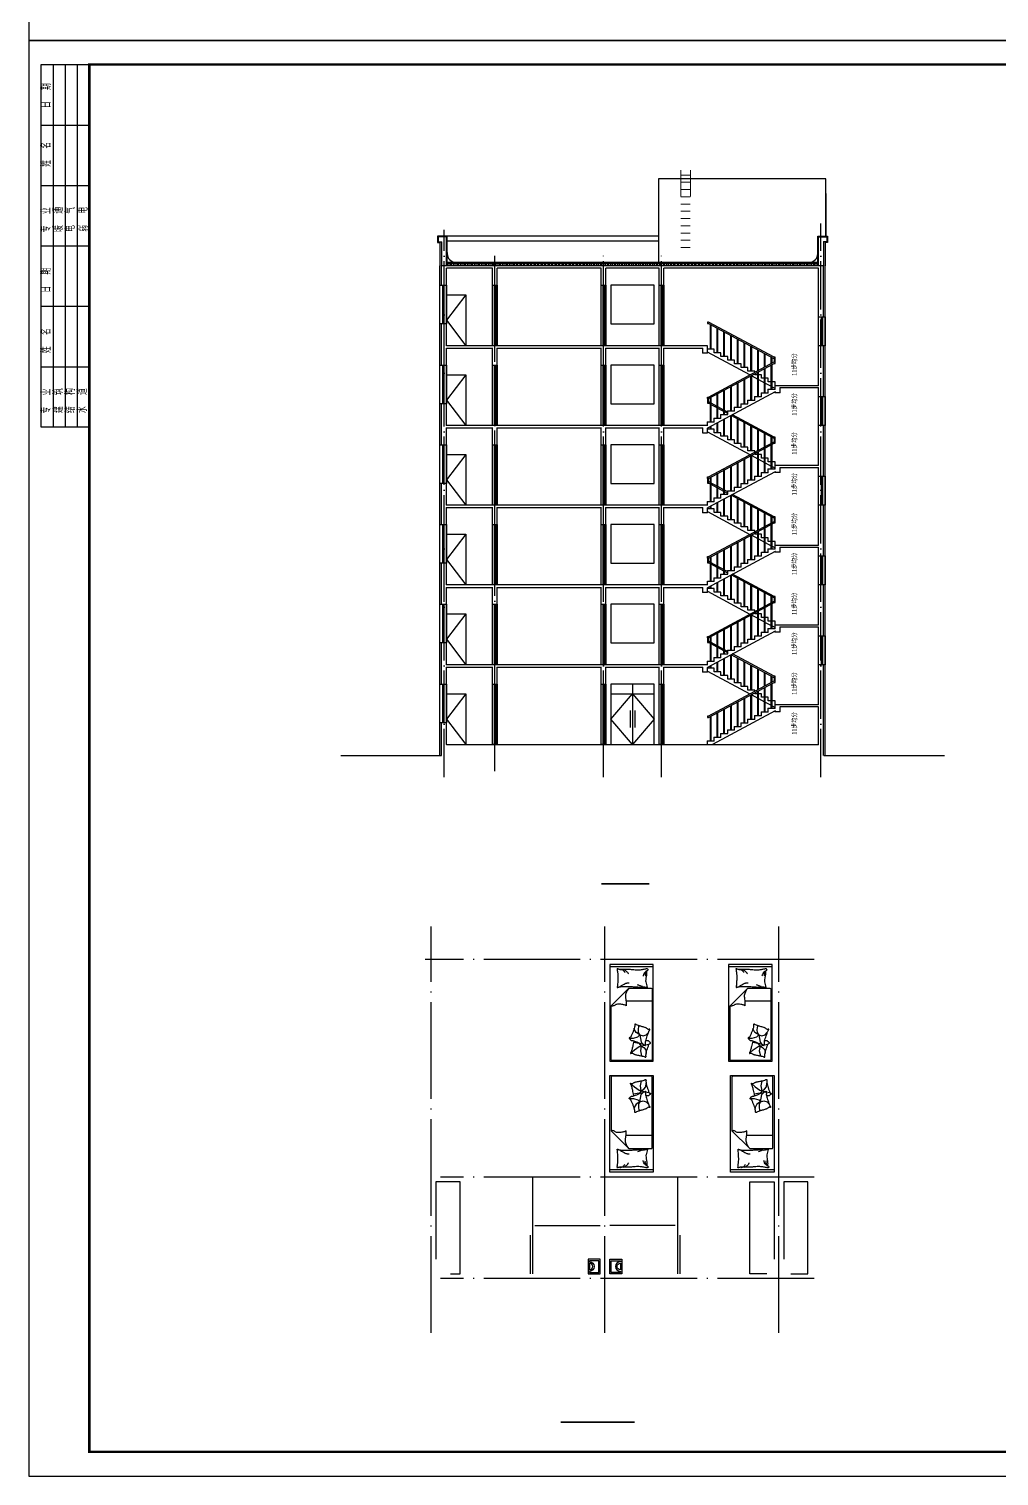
# Model space of a CAD drawing. Extents: x 30064 to 135164, y 17999 to 492668.
# Drawn here: x 30081 to 70238, y 17999 to 77874 of the extents above; entities that cross this region are included whole.
import ezdxf

# ---------------------------------------------------------------- set-up
doc = ezdxf.new("R2010")
doc.units = 0
doc.header["$LTSCALE"] = 1000
doc.header["$MEASUREMENT"] = 0
doc.linetypes.add('DOTE', pattern=[2.42, 2, -0.2, 0.02, -0.2])
for name, color, linetype in [('DIM_SYMB', 3, 'Continuous'), ('DOTE', 1, 'DOTE'), ('LVTRY', 6, 'Continuous'), ('PUB_TEXT', 7, 'Continuous'), ('S_E_STAIR', 4, 'Continuous'), ('S_STAIR', 2, 'Continuous'), ('TWT_TITLE', 7, 'Continuous'), ('WALL', 2, 'Continuous'), ('家具', 8, 'Continuous'), ('布置', 165, 'Continuous')]:
    doc.layers.add(name, color=color, linetype=linetype)
doc.styles.add('-宋体', font='', dxfattribs={"width": 0.8})
doc.styles.add('DIM_FONT', font='simplex_.ttf', dxfattribs={"width": 0.7, "bigfont": 'GBCBIG'})
doc.styles.get("Standard").update_dxf_attribs({"font": 'gbenor.shx', "bigfont": 'gbcbig.shx'})
doc.styles.get('-宋体').set_extended_font_data('SimSun')

# ---------------------------------------------------------------- blocks, each defined once
blk = doc.blocks.new('364535463')
at = {"layer": '布置'}
blk.add_lwpolyline([(150, -250), (150, 0), (-150, 0), (-150, -250)], close=True, dxfattribs=at)
blk.add_lwpolyline([(100, -220), (120, -220), (120, -30), (-120, -30), (-120, -220), (-100, -220, -1)], format="xyb", close=True, dxfattribs=at)
blk.add_lwpolyline([(-70, -220), (70, -220)], dxfattribs=at)
blk.add_arc((0, -220), 70, 0, 180, dxfattribs=at)
blk = doc.blocks.new('M_C55HKH')
for p, q in [((0, -52), (900, -52)), ((26, -509), (26, -1968)), ((503, -489), (46, -489)), ((503, -489), (872, -858)), ((46, -761), (564, -761)), ((872, -1968), (872, -858)), ((146, -1456), (100, -1409)), ((211, -1478), (146, -1456)), ((278, -1459), (211, -1478)), ((278, -1459), (251, -1606)), ((278, -1459), (305, -1407)), ((278, -1459), (357, -1410)), ((317, -1498), (278, -1459)), ((299, -1273), (295, -1270)), ((307, -1352), (299, -1273)), ((305, -1407), (307, -1352)), ((357, -1410), (393, -1337)), ((393, -1337), (392, -1318)), ((163, -1664), (89, -1649)), ((154, -1766), (147, -1841)), ((196, -1718), (154, -1766)), ((249, -1682), (175, -1667)), ((249, -1682), (196, -1718)), ((219, -1643), (211, -1652)), ((251, -1606), (219, -1643)), ((266, -1787), (243, -1892)), ((249, -1682), (286, -1639)), ((249, -1682), (266, -1787)), ((292, -1700), (249, -1682)), ((286, -1639), (333, -1628)), ((391, -1769), (292, -1700)), ((412, -1527), (317, -1498)), ((333, -1628), (405, -1618)), ((469, -1839), (391, -1769)), ((495, -1523), (412, -1527)), ((46, -1988), (852, -1988))]:
    blk.add_line(p, q)
blk.add_lwpolyline([(0, -2000), (0, 0), (900, 0), (900, -2000)], close=True)
for points in [[(135, -134, -0.263368), (107, -115, -0.494818), (116, -96, -0.049225), (134, -94, -0.036831), (158, -96, -0.031893), (196, -104, 0.035782), (230, -111, 0.032941), (319, -117, 0.026564), (430, -111, 0.017905), (468, -106, -0.033397), (488, -104, -0.03204), (525, -104, 0.018442), (590, -107, 0.010837), (654, -107, 0.014624), (702, -104, 0.111249), (725, -96, -0.153708), (742, -92, -0.076444), (749, -94, -0.215512), (751, -96, -0.585858), (748, -99, 0.363489), (744, -102, 0.191716), (743, -113, -0.129675), (745, -130, -0.01735), (742, -147, 0.019326), (740, -162, 0.018818), (733, -230, 0.021828), (732, -289, 0.006204), (734, -323, 0.001963), (740, -430, 0.028341), (744, -466, -0.117014), (744, -475, -0.36606), (742, -476, -0.03973), (728, -473, -0.048309), (715, -468, 0.062981), (704, -464, 0.04058), (681, -461, 0.014345), (614, -458, 0.005484), (488, -459, 0.007153), (392, -462, 0.008762), (350, -465, -0.008153), (304, -468, -0.06251), (247, -463, 0.078669), (201, -461, 0.047825), (179, -466, -0.034494), (148, -473, -0.023571), (123, -476, -0.510228), (122, -475), (129, -445), (150, -363, 0.073041), (152, -343, 0.023305), (146, -282, 0.018299), (142, -259, -0.01097), (135, -221, -0.042281), (132, -187, -0.027201), (135, -133)], [(133, -150, -0.05369), (148, -163, -0.070312), (156, -175, -0.015448), (159, -183, -0.013244), (163, -194, -0.082127), (166, -212, -0.064164), (163, -235)], [(135, -134, -0.077379), (170, -159, -0.077379), (195, -194, -0.047525), (205, -218, -0.047525), (210, -244)], [(609, -107, 0.027842), (585, -118, 0.048685), (573, -126, 0.023666), (545, -150, 0.031223), (526, -171, 0.046801), (521, -179, 0.023191), (513, -196)], [(691, -102, 0.088153), (656, -105, 0.088153), (625, -120, 0.077547), (604, -142, 0.077547), (590, -169)], [(225, -460, 0.009729), (253, -451, 0.009729), (280, -441, 0.007971), (301, -432, 0.007971), (323, -423)], [(695, -462, 0.016108), (656, -436, 0.024599), (629, -421, 0.009477), (580, -397, 0.015937), (550, -385, 0.072521), (534, -381, 0.033339), (498, -381)], [(503, -489, -0.085272), (566, -599, -0.124044), (575, -686), (562, -782), (563, -854)], [(563, -854, -0.027362), (602, -838, -0.040834), (629, -830, -0.038441), (717, -821, -0.076528), (761, -826, -0.103649), (788, -840, 0.093398), (818, -857, 0.072727), (841, -861, 0.052315), (872, -858)], [(400, -1581, 0.025626), (402, -1591, 0.0108), (426, -1697, 0.00456), (445, -1769, 0.01125), (454, -1797, 0.069394), (462, -1813, -0.079756), (468, -1827, -0.106399), (469, -1839, -0.328642), (466, -1842, -0.299547), (461, -1840, 0.189917), (454, -1835, 0.033518), (446, -1833, 0.075627), (442, -1833, 0.053489), (436, -1835, 0.017838), (418, -1843, 0.038394), (397, -1855, -0.059529), (384, -1862, -0.035943), (362, -1869, -0.011245), (291, -1884, -0.006203), (259, -1889, 0.010783), (241, -1893, 0.019485), (230, -1895, 0.005062), (188, -1908, 0.101392), (167, -1919, -0.223768), (156, -1922, -0.25558), (153, -1920, -0.081563), (150, -1907, -0.071805), (151, -1893, 0.069985), (152, -1879, 0.03546), (145, -1831, 0.029432), (130, -1774, 0.001554), (121, -1746, -0.00152), (112, -1718, -0.004735), (102, -1689, 0.00382), (91, -1653, 0.296001), (66, -1634, -0.649774), (61, -1616, -0.02319), (65, -1613, 0.0288), (68, -1610, 0.005727), (73, -1605, -0.004358), (80, -1599, -0.027528), (94, -1586, -0.046214), (104, -1580, -0.194121), (117, -1579, 0.133719), (137, -1580, 0.005779), (155, -1575, 0.008882)]]:
    blk.add_lwpolyline(points, format="xyb")
blk.add_lwpolyline([(345, -1251, 0.101392), (366, -1238, -0.223768), (377, -1234, -0.25558), (380, -1236, -0.081563), (384, -1249, -0.071805), (384, -1263, 0.069985), (384, -1277, 0.03546), (394, -1324, 0.029432), (414, -1380, 0.001554), (425, -1407, -0.00152), (437, -1434, -0.004735), (448, -1462, 0.00382), (462, -1497, 0.296001), (488, -1515, -0.649774), (495, -1532, -0.02319), (491, -1536, 0.0288), (488, -1539, 0.005727), (484, -1544, -0.004358), (478, -1551, -0.027528), (464, -1564, -0.046214), (455, -1571, -0.194121), (442, -1573, 0.133719), (422, -1574, 0.011505), (387, -1586, 0.008882), (343, -1604, 0.012426), (286, -1629, -0.033612), (264, -1637), (218, -1652), (182, -1663, 0.224341), (170, -1674, -0.722772), (163, -1673, -0.103513), (163, -1670, 0.053465), (163, -1664, 0.030109), (161, -1646, -0.031436), (159, -1628, -0.05324), (160, -1616, 0.05518), (161, -1604, 0.056271), (157, -1583, 0.0108), (124, -1480, 0.00456), (100, -1409, 0.01125), (89, -1381, 0.069394), (80, -1366, -0.079756), (73, -1353, -0.106399), (71, -1341, -0.328642), (74, -1338, -0.299547), (79, -1340, 0.189917), (86, -1344, 0.033518), (94, -1345, 0.075627), (98, -1345, 0.053489), (104, -1343, 0.017838), (122, -1333, 0.038394), (141, -1319, -0.059529), (154, -1311, -0.035943), (175, -1303, -0.011245), (245, -1283, -0.006203), (276, -1275, 0.010783), (295, -1270, 0.019485), (305, -1266, 0.005062)], format="xyb", close=True)
for centre, start, end in [((46, -509), 90, 180), ((46, -741), 180, 270), ((46, -1968), 180, 270), ((852, -1968), 270, 0)]:
    blk.add_arc(centre, 20, start, end)
at = {"style": 'DIM_FONT', "width": 0.8, "flags": 9}
for tag in ['XSIZE', 'YSIZE']:
    blk.add_attdef(tag, (0, 0), '', height=0.5, dxfattribs=at)
blk = doc.blocks.new('3867345345354354')
at = {"elevation": 0}
for points in [[(-1137, -857), (-1137, -1657)], [(-1037, -657), (313, -657)], [(1863, -657), (513, -657)], [(1963, -857), (1963, -1657)]]:
    blk.add_lwpolyline(points, dxfattribs=at)
at = {"layer": 'DOTE'}
for p, q in [((-3187, -2879, 0), (-3187, 5526, 0)), ((413, -2879, 0), (413, 5526, 0)), ((4013, -2879, 0), (4013, 5526, 0)), ((4743, 4843, 0), (-3309, 4843, 0)), ((4743, 343, 0), (-2989, 343, 0)), ((-1087, 343, 0), (-1087, -1757, 0)), ((1913, 343, 0), (1913, -1757, 0)), ((4743, -1757, 0), (-2989, -1757, 0))]:
    blk.add_line(p, q, dxfattribs=at)
at = {"layer": 'LVTRY', "elevation": 0}
for points in [[(-2787, -1657), (-2587, -1657), (-2587, 243), (-3087, 243), (-3087, -1357)], [(3763, -1657), (3413, -1657), (3413, 243), (3913, 243), (3913, -1357)], [(4263, -1657), (4613, -1657), (4613, 243), (4113, 243), (4113, -1357)]]:
    blk.add_lwpolyline(points, dxfattribs=at)
at = {"rotation": 270}
blk.add_blockref('364535463', (313, -1507, 0), dxfattribs=at)
at = {"xscale": -1, "rotation": 90}
blk.add_blockref('364535463', (513, -1507, 0), dxfattribs=at)
at = {"layer": '家具', "xscale": -1}
for p in [(1413, 4743, 0), (3873, 4743, 0)]:
    blk.add_blockref('M_C55HKH', p, dxfattribs=at)
at = {"layer": '家具', "rotation": 180}
for p in [(1413, 443, 0), (3913, 443, 0)]:
    blk.add_blockref('M_C55HKH', p, dxfattribs=at)
blk = doc.blocks.new('$LinePat$保温层')
at = {"color": 0}
for p, q in [((24, -24), (24, -56)), ((72, -56), (72, -24))]:
    blk.add_line(p, q, dxfattribs=at)
for centre, start, end in [((96, -24), 90, 180), ((0, -24), 0, 90), ((48, -56), 180, 0)]:
    blk.add_arc(centre, 24, start, end, dxfattribs=at)
blk = doc.blocks.new('$titleblk$00000094')
for p, q in [((-150, 20), (0, 20)), ((-150, 0), (-150, 20)), ((-125, 20), (-125, 0)), ((-100, 20), (-100, 0)), ((-75, 20), (-75, 0)), ((-50, 20), (-50, 0)), ((-25, 20), (-25, 0)), ((0, 20), (0, 0)), ((0, 15), (-150, 15)), ((0, 10), (-150, 10)), ((0, 5), (-150, 5))]:
    blk.add_line(p, q)
at = {"width": 0.8}
for s, p in [(' 专   业', (-145.93, 16)), (' 姓   名', (-120.93, 16)), (' 日   期', (-95.93, 16)), (' 专   业', (-70.93, 16)), (' 姓   名', (-43.85, 16)), (' 日   期', (-19.57, 16)), ('建   筑', (-144.19, 11)), ('暖   通', (-69.19, 11)), ('结   构', (-144.19, 6)), ('电   气', (-69.19, 6)), ('水   道', (-144.19, 1)), ('弱   电', (-69.19, 0.73))]:
    blk.add_text(s, height=3.5, rotation=0, dxfattribs=at).set_placement(p)

msp = doc.modelspace()

# ---------------------------------------------------------------- linework, layer by layer
for p, q in [((63064, 71069), (63064, 69269)), ((56144, 69299), (47394, 69299)), ((56144, 69099), (47394, 69099)), ((62964, 68069), (47164, 68069)), ((49264, 67969), (47364, 67969)), ((53764, 67969), (49464, 67969)), ((56164, 67969), (53964, 67969)), ((62764, 67969), (56364, 67969))]:
    msp.add_line(p, q)
at = {"const_width": 40}
for points in [[(57064, 70929), (57064, 72033)], [(57464, 70929), (57464, 72036)], [(57064, 71829), (57464, 71829)], [(57064, 71529), (57464, 71529)], [(57064, 71229), (57464, 71229)], [(57064, 70929), (57464, 70929)], [(57064, 70629), (57464, 70629)], [(57064, 70329), (57464, 70329)], [(57064, 70029), (57464, 70029)], [(57064, 69729), (57464, 69729)], [(47364, 67969), (47364, 67269), (47164, 67269), (47164, 69069), (47024, 69069), (47024, 69269), (47364, 69269), (47364, 68069), (62764, 68069), (62764, 69269), (63104, 69269), (63104, 69069), (62964, 69069), (62964, 65969), (62764, 65969), (62764, 67969), (56364, 67969), (56364, 67269), (56164, 67269), (56164, 67969), (53964, 67969), (53964, 67269), (53764, 67269), (53764, 67969), (49464, 67969), (49464, 67269), (49264, 67269), (49264, 67969), (47364, 67969)], [(57064, 69429), (57464, 69429)], [(57064, 69129), (57464, 69129)], [(57064, 68829), (57464, 68829)], [(47364, 64669), (47364, 63969), (47164, 63969), (47164, 65669), (47364, 65669), (47364, 64769), (53764, 64769), (58164, 64769)], [(47364, 61369), (47364, 60669), (47164, 60669), (47164, 62369), (47364, 62369), (47364, 61469), (53764, 61469), (58164, 61469), (58164, 61619), (58444, 61619), (58444, 61769), (58724, 61769), (58724, 61919), (59004, 61919), (59004, 62069), (59284, 62069), (59284, 62219), (59564, 62219), (59564, 62369), (59844, 62369), (59844, 62519), (60124, 62519), (60124, 62669), (60404, 62669), (60404, 62819), (60684, 62819), (60684, 62969), (60964, 62969), (60964, 63119), (62764, 63119), (62764, 64769), (62964, 64769), (62964, 62669), (62764, 62669), (62764, 63019), (61164, 63019), (61164, 62819), (60964, 62819), (60964, 62855), (58164, 61355), (58164, 61169), (57964, 61169), (57964, 61369), (56364, 61369), (56364, 60669), (56164, 60669), (56164, 61369), (53964, 61369), (53964, 60669), (53764, 60669), (53764, 61369), (49464, 61369), (49464, 60669), (49264, 60669), (49264, 61369), (47364, 61369)], [(58164, 64769), (58164, 64469), (57964, 64469), (57964, 64669), (56364, 64669), (56364, 63969), (56164, 63969), (56164, 64669), (53964, 64669), (53964, 63969), (53764, 63969), (53764, 64669), (49464, 64669), (49464, 63969), (49264, 63969), (49264, 64669), (47364, 64669)], [(47364, 58069), (47364, 57369), (47164, 57369), (47164, 59069), (47364, 59069), (47364, 58169), (53764, 58169), (58164, 58169), (58164, 58319), (58444, 58319), (58444, 58469), (58724, 58469), (58724, 58619), (59004, 58619), (59004, 58769), (59284, 58769), (59284, 58919), (59564, 58919), (59564, 59069), (59844, 59069), (59844, 59219), (60124, 59219), (60124, 59369), (60404, 59369), (60404, 59519), (60684, 59519), (60684, 59669), (60964, 59669), (60964, 59819), (62764, 59819), (62764, 61469), (62964, 61469), (62964, 59369), (62764, 59369), (62764, 59719), (61164, 59719), (61164, 59519), (60964, 59519), (60964, 59555), (58164, 58055), (58164, 57869), (57964, 57869), (57964, 58069), (56364, 58069), (56364, 57369), (56164, 57369), (56164, 58069), (53964, 58069), (53964, 57369), (53764, 57369), (53764, 58069), (49464, 58069), (49464, 57369), (49264, 57369), (49264, 58069), (47364, 58069)], [(47364, 54769), (47364, 54069), (47164, 54069), (47164, 55769), (47364, 55769), (47364, 54869), (53764, 54869), (58164, 54869), (58164, 55019), (58444, 55019), (58444, 55169), (58724, 55169), (58724, 55319), (59004, 55319), (59004, 55469), (59284, 55469), (59284, 55619), (59564, 55619), (59564, 55769), (59844, 55769), (59844, 55919), (60124, 55919), (60124, 56069), (60404, 56069), (60404, 56219), (60684, 56219), (60684, 56369), (60964, 56369), (60964, 56519), (62764, 56519), (62764, 58169), (62964, 58169), (62964, 56069), (62764, 56069), (62764, 56419), (61164, 56419), (61164, 56219), (60964, 56219), (60964, 56255), (58164, 54755), (58164, 54569), (57964, 54569), (57964, 54769), (56364, 54769), (56364, 54069), (56164, 54069), (56164, 54769), (53964, 54769), (53964, 54069), (53764, 54069), (53764, 54769), (49464, 54769), (49464, 54069), (49264, 54069), (49264, 54769), (47364, 54769)], [(47364, 51469), (47364, 50769), (47164, 50769), (47164, 52469), (47364, 52469), (47364, 51569), (53764, 51569), (58164, 51569), (58164, 51719), (58444, 51719), (58444, 51869), (58724, 51869), (58724, 52019), (59004, 52019), (59004, 52169), (59284, 52169), (59284, 52319), (59564, 52319), (59564, 52469), (59844, 52469), (59844, 52619), (60124, 52619), (60124, 52769), (60404, 52769), (60404, 52919), (60684, 52919), (60684, 53069), (60964, 53069), (60964, 53219), (62764, 53219), (62764, 54869), (62964, 54869), (62964, 52769), (62764, 52769), (62764, 53119), (61164, 53119), (61164, 52919), (60964, 52919), (60964, 52955), (58164, 51455), (58164, 51269), (57964, 51269), (57964, 51469), (56364, 51469), (56364, 50769), (56164, 50769), (56164, 51469), (53964, 51469), (53964, 50769), (53764, 50769), (53764, 51469), (49464, 51469), (49464, 50769), (49264, 50769), (49264, 51469), (47364, 51469)], [(42995, 47819), (47164, 47819), (47164, 49169), (47364, 49169), (47364, 48269), (58164, 48269), (58164, 48419), (58444, 48419), (58444, 48569), (58724, 48569), (58724, 48719), (59004, 48719), (59004, 48869), (59284, 48869), (59284, 49019), (59564, 49019), (59564, 49169), (59844, 49169), (59844, 49319), (60124, 49319), (60124, 49469), (60404, 49469), (60404, 49619), (60684, 49619), (60684, 49769), (60964, 49769), (60964, 49919), (62764, 49919), (62764, 51569), (62964, 51569), (62964, 47819), (67982, 47819)], [(62764, 49819), (62764, 48269), (58376, 48269), (60964, 49655), (60964, 49619), (61164, 49619), (61164, 49819), (62764, 49819)]]:
    msp.add_lwpolyline(points, dxfattribs=at)
for points in [[(63064, 69269), (63064, 71669), (56144, 71669), (56144, 68189)], [(47364, 68069), (47364, 69269), (47084, 69269), (47024, 69269), (47024, 69069), (47164, 69069), (47164, 68069)], [(62764, 68069), (62764, 69269), (63044, 69269), (63104, 69269), (63104, 69069), (62964, 69069), (62964, 68069)], [(47164, 67269), (47164, 68069)], [(47364, 64769), (47364, 67969)], [(47394, 68229), (62734, 68229)], [(47394, 68209), (62734, 68209)], [(47394, 68189), (62734, 68189)], [(49264, 64769), (49264, 67969)], [(49464, 64769), (49464, 67969)], [(53764, 64769), (53764, 67969)], [(53964, 64769), (53964, 67969)], [(56164, 64769), (56164, 67969)], [(56364, 64769), (56364, 67969)], [(62764, 63119), (62764, 67969)], [(62964, 65969), (62964, 68069)], [(47164, 63969), (47164, 65669)], [(47364, 61469), (47364, 64669)], [(49264, 61469), (49264, 64669)], [(49464, 61469), (49464, 64669)], [(53764, 61469), (53764, 64669)], [(53964, 61469), (53964, 64669)], [(56164, 61469), (56164, 64669)], [(56364, 61469), (56364, 64669)], [(62964, 62669), (62964, 64769)], [(62764, 59819), (62764, 63019)], [(47164, 60669), (47164, 62369)], [(47364, 58169), (47364, 61369)], [(49264, 58169), (49264, 61369)], [(49464, 58169), (49464, 61369)], [(53764, 58169), (53764, 61369)], [(53964, 58169), (53964, 61369)], [(56164, 58169), (56164, 61369)], [(56364, 58169), (56364, 61369)], [(62964, 59369), (62964, 61469)], [(62764, 56519), (62764, 59719)], [(47164, 57369), (47164, 59069)], [(62964, 56069), (62964, 58169)], [(47364, 54869), (47364, 58069)], [(49264, 54869), (49264, 58069)], [(49464, 54869), (49464, 58069)], [(53764, 54869), (53764, 58069)], [(53964, 54869), (53964, 58069)], [(56164, 54869), (56164, 58069)], [(56364, 54869), (56364, 58069)], [(62764, 53219), (62764, 56419)], [(47164, 54069), (47164, 55769)], [(47364, 51569), (47364, 54769)], [(49264, 51569), (49264, 54769)], [(49464, 51569), (49464, 54769)], [(53764, 51569), (53764, 54769)], [(53964, 51569), (53964, 54769)], [(56164, 51569), (56164, 54769)], [(56364, 51569), (56364, 54769)], [(62964, 52769), (62964, 54869)], [(62764, 49919), (62764, 53119)], [(47164, 50769), (47164, 52469)], [(62964, 47819), (62964, 51569)], [(47364, 48269), (47364, 51469)], [(49264, 48269), (49264, 51469)], [(49464, 48269), (49464, 51469)], [(53764, 48269), (53764, 51469)], [(53964, 48269), (53964, 51469)], [(56164, 48269), (56164, 51469)], [(56364, 48269), (56364, 51469)], [(62764, 48269), (62764, 49819)], [(47164, 47819), (47164, 49169)], [(47364, 48269), (62764, 48269)], [(42995, 47819), (47164, 47819)], [(62984, 47819), (67982, 47819)]]:
    msp.add_lwpolyline(points)
at = {"color": 6}
for points in [[(47394, 68069), (47394, 69299), (47084, 69299), (46994, 69299), (46994, 69039), (47084, 69039), (47084, 68069)], [(62734, 68069), (62734, 69299), (63044, 69299), (63134, 69299), (63134, 69039), (63044, 69039), (63044, 68069)], [(47084, 47819), (47084, 68069)], [(63044, 47819), (63044, 68069)]]:
    msp.add_lwpolyline(points, dxfattribs=at)
at = {"color": 4}
for points in [[(47084, 65669), (47084, 67269), (47364, 67269), (47364, 65669), (47084, 65669)], [(47194, 67269), (47194, 65669)], [(47254, 67269), (47254, 65669)], [(49264, 64769), (49264, 67269), (49464, 67269), (49464, 64769), (49264, 64769)], [(49334, 67269), (49334, 64769)], [(49394, 67269), (49394, 64769)], [(53764, 64769), (53764, 67269), (53964, 67269), (53964, 64769), (53764, 64769)], [(53834, 67269), (53834, 64769)], [(53894, 67269), (53894, 64769)], [(56164, 64769), (56164, 67269), (56364, 67269), (56364, 64769), (56164, 64769)], [(56234, 67269), (56234, 64769)], [(56294, 67269), (56294, 64769)], [(62764, 64769), (62764, 65969), (63044, 65969), (63044, 64769), (62764, 64769)], [(62874, 65969), (62874, 64769)], [(62934, 65969), (62934, 64769)], [(47084, 62369), (47084, 63969), (47364, 63969), (47364, 62369), (47084, 62369)], [(47194, 63969), (47194, 62369)], [(47254, 63969), (47254, 62369)], [(49264, 61469), (49264, 63969), (49464, 63969), (49464, 61469), (49264, 61469)], [(49334, 63969), (49334, 61469)], [(49394, 63969), (49394, 61469)], [(53764, 61469), (53764, 63969), (53964, 63969), (53964, 61469), (53764, 61469)], [(53834, 63969), (53834, 61469)], [(53894, 63969), (53894, 61469)], [(56164, 61469), (56164, 63969), (56364, 63969), (56364, 61469), (56164, 61469)], [(56234, 63969), (56234, 61469)], [(56294, 63969), (56294, 61469)], [(62764, 61469), (62764, 62669), (63044, 62669), (63044, 61469), (62764, 61469)], [(62874, 62669), (62874, 61469)], [(62934, 62669), (62934, 61469)], [(47084, 59069), (47084, 60669), (47364, 60669), (47364, 59069), (47084, 59069)], [(47194, 60669), (47194, 59069)], [(47254, 60669), (47254, 59069)], [(49264, 58169), (49264, 60669), (49464, 60669), (49464, 58169), (49264, 58169)], [(49334, 60669), (49334, 58169)], [(49394, 60669), (49394, 58169)], [(53764, 58169), (53764, 60669), (53964, 60669), (53964, 58169), (53764, 58169)], [(53834, 60669), (53834, 58169)], [(53894, 60669), (53894, 58169)], [(56164, 58169), (56164, 60669), (56364, 60669), (56364, 58169), (56164, 58169)], [(56234, 60669), (56234, 58169)], [(56294, 60669), (56294, 58169)], [(62764, 58169), (62764, 59369), (63044, 59369), (63044, 58169), (62764, 58169)], [(62874, 59369), (62874, 58169)], [(62934, 59369), (62934, 58169)], [(47084, 55769), (47084, 57369), (47364, 57369), (47364, 55769), (47084, 55769)], [(47194, 57369), (47194, 55769)], [(47254, 57369), (47254, 55769)], [(49264, 54869), (49264, 57369), (49464, 57369), (49464, 54869), (49264, 54869)], [(49334, 57369), (49334, 54869)], [(49394, 57369), (49394, 54869)], [(53764, 54869), (53764, 57369), (53964, 57369), (53964, 54869), (53764, 54869)], [(53834, 57369), (53834, 54869)], [(53894, 57369), (53894, 54869)], [(56164, 54869), (56164, 57369), (56364, 57369), (56364, 54869), (56164, 54869)], [(56234, 57369), (56234, 54869)], [(56294, 57369), (56294, 54869)], [(62764, 54869), (62764, 56069), (63044, 56069), (63044, 54869), (62764, 54869)], [(62874, 56069), (62874, 54869)], [(62934, 56069), (62934, 54869)], [(47084, 52469), (47084, 54069), (47364, 54069), (47364, 52469), (47084, 52469)], [(47194, 54069), (47194, 52469)], [(47254, 54069), (47254, 52469)], [(49264, 51569), (49264, 54069), (49464, 54069), (49464, 51569), (49264, 51569)], [(49334, 54069), (49334, 51569)], [(49394, 54069), (49394, 51569)], [(53764, 51569), (53764, 54069), (53964, 54069), (53964, 51569), (53764, 51569)], [(53834, 54069), (53834, 51569)], [(53894, 54069), (53894, 51569)], [(56164, 51569), (56164, 54069), (56364, 54069), (56364, 51569), (56164, 51569)], [(56234, 54069), (56234, 51569)], [(56294, 54069), (56294, 51569)], [(62764, 51569), (62764, 52769), (63044, 52769), (63044, 51569), (62764, 51569)], [(62874, 52769), (62874, 51569)], [(62934, 52769), (62934, 51569)], [(47084, 49169), (47084, 50769), (47364, 50769), (47364, 49169), (47084, 49169)], [(47194, 50769), (47194, 49169)], [(47254, 50769), (47254, 49169)], [(49264, 48269), (49264, 50769), (49464, 50769), (49464, 48269), (49264, 48269)], [(49334, 50769), (49334, 48269)], [(49394, 50769), (49394, 48269)], [(53764, 48269), (53764, 50769), (53964, 50769), (53964, 48269), (53764, 48269)], [(53834, 50769), (53834, 48269)], [(53894, 50769), (53894, 48269)], [(56164, 48269), (56164, 50769), (56364, 50769), (56364, 48269), (56164, 48269)], [(56234, 50769), (56234, 48269)], [(56294, 50769), (56294, 48269)]]:
    msp.add_lwpolyline(points, dxfattribs=at)
for centre, start, end in [((47771, 68591), 174.21132, 252.47171), ((62357, 68591), 287.52829, 5.78868)]:
    msp.add_arc(centre, 379, start, end)
at = {"layer": 'DIM_SYMB', "color": 3, "const_width": 70}
for points in [[(53775, 42502), (55755, 42502)], [(52094, 20231), (55155, 20231)]]:
    msp.add_lwpolyline(points, dxfattribs=at)
at = {"layer": 'DOTE'}
for p, q in [((47264, 46909), (47264, 69556)), ((62864, 46909), (62864, 69826)), ((49364, 47161), (49364, 68489)), ((53864, 46909), (53864, 68487)), ((56264, 46909), (56264, 68564))]:
    msp.add_line(p, q, dxfattribs=at)
at = {"layer": 'S_E_STAIR'}
for p, q in [((60924, 64230), (58197, 65691)), ((60924, 64290), (58211, 65744)), ((58289, 64619), (58289, 65642)), ((58319, 64619), (58319, 65626)), ((58569, 64469), (58569, 65492)), ((58599, 64469), (58599, 65476)), ((58849, 64319), (58849, 65342)), ((58879, 64319), (58879, 65326)), ((58164, 64619), (58164, 64769)), ((59129, 64169), (59129, 65192)), ((59159, 64169), (59159, 65176)), ((59409, 64019), (59409, 65042)), ((59439, 64019), (59439, 65026)), ((59689, 63869), (59689, 64892)), ((59719, 63869), (59719, 64876)), ((59969, 63719), (59969, 64742)), ((59999, 63719), (59999, 64726)), ((58444, 64619), (58164, 64619)), ((59925, 63562), (58164, 64505)), ((58204, 62640), (60924, 64097)), ((58444, 64469), (58444, 64619)), ((58724, 64469), (58444, 64469)), ((58724, 64319), (58724, 64469)), ((59004, 64319), (58724, 64319)), ((59004, 64169), (59004, 64319)), ((59284, 64169), (59004, 64169)), ((59284, 64019), (59284, 64169)), ((60249, 63736), (60249, 64592)), ((60279, 63752), (60279, 64576)), ((60529, 63886), (60529, 64442)), ((60559, 63902), (60559, 64426)), ((60809, 64036), (60809, 64292)), ((60839, 64052), (60839, 64276)), ((60964, 64290), (60924, 64290)), ((60924, 64290), (60924, 64097)), ((60964, 64097), (60924, 64097)), ((60924, 64097), (60964, 64097)), ((60964, 64097), (60964, 64290)), ((60964, 64037), (60964, 64097)), ((58204, 62580), (60924, 64037)), ((59564, 64019), (59284, 64019)), ((59564, 63869), (59564, 64019)), ((59844, 63869), (59564, 63869)), ((59844, 63719), (59844, 63869)), ((60124, 63719), (59844, 63719)), ((59969, 62519), (59969, 63526)), ((59999, 62519), (59999, 63542)), ((59999, 63522), (60249, 63388)), ((60124, 63669), (60124, 63719)), ((60124, 63569), (60124, 63609)), ((60249, 63569), (60124, 63569)), ((60249, 62669), (60249, 63676)), ((60279, 62669), (60279, 63692)), ((60404, 63569), (60279, 63569)), ((60404, 63419), (60404, 63569)), ((60529, 62819), (60529, 63826)), ((60559, 62819), (60559, 63842)), ((60809, 62969), (60809, 63976)), ((60839, 62969), (60839, 63992)), ((60924, 64037), (60964, 64037)), ((58849, 61919), (58849, 62926)), ((58879, 61919), (58879, 62942)), ((59129, 62069), (59129, 63076)), ((59159, 62069), (59159, 63092)), ((59409, 62219), (59409, 63226)), ((59439, 62219), (59439, 63242)), ((59689, 62369), (59689, 63376)), ((59719, 62369), (59719, 63392)), ((60279, 63372), (60529, 63238)), ((60529, 63419), (60404, 63419)), ((60684, 63419), (60559, 63419)), ((60559, 63222), (60809, 63088)), ((60684, 63269), (60684, 63419)), ((60809, 63269), (60684, 63269)), ((60964, 63269), (60839, 63269)), ((60839, 63072), (60964, 63005)), ((60964, 63119), (60964, 63269)), ((58164, 62580), (58164, 62640)), ((58164, 62640), (58204, 62640)), ((58204, 62580), (58164, 62580)), ((58204, 62580), (58164, 62580)), ((58164, 62580), (58164, 62387)), ((58164, 62387), (58204, 62387)), ((58204, 62387), (58204, 62580)), ((58289, 62402), (58204, 62447)), ((58289, 62342), (58204, 62387)), ((58289, 61619), (58289, 62626)), ((58319, 61619), (58319, 62642)), ((58569, 62252), (58319, 62386)), ((58569, 62192), (58319, 62326)), ((58569, 61769), (58569, 62776)), ((58599, 61769), (58599, 62792)), ((58849, 62102), (58599, 62236)), ((58849, 62042), (58599, 62176)), ((58849, 61019), (58849, 61722)), ((59004, 62019), (58879, 62086)), ((59004, 61959), (58879, 62026)), ((58879, 61019), (58879, 61738)), ((59129, 60869), (59129, 61872)), ((60924, 60930), (59147, 61882)), ((59159, 60869), (59159, 61876)), ((60924, 60990), (59203, 61912)), ((59409, 60719), (59409, 61742)), ((59439, 60719), (59439, 61726)), ((58164, 61319), (58164, 61355)), ((58444, 61319), (58164, 61319)), ((58164, 61205), (59925, 60262)), ((58289, 61319), (58289, 61422)), ((58319, 61319), (58319, 61438)), ((58444, 61169), (58444, 61319)), ((58724, 61169), (58444, 61169)), ((58569, 61169), (58569, 61572)), ((58599, 61169), (58599, 61588)), ((58724, 61019), (58724, 61169)), ((59689, 60569), (59689, 61592)), ((59719, 60569), (59719, 61576)), ((59969, 60419), (59969, 61442)), ((59999, 60419), (59999, 61426)), ((60249, 60436), (60249, 61292)), ((60279, 60452), (60279, 61276)), ((60529, 60586), (60529, 61142)), ((60559, 60602), (60559, 61126)), ((58204, 59340), (60924, 60797)), ((58204, 59280), (60924, 60737)), ((59004, 61019), (58724, 61019)), ((59004, 60869), (59004, 61019)), ((59284, 60869), (59004, 60869)), ((59284, 60719), (59284, 60869)), ((59564, 60719), (59284, 60719)), ((59564, 60569), (59564, 60719)), ((59844, 60569), (59564, 60569)), ((59844, 60419), (59844, 60569)), ((60529, 59519), (60529, 60526)), ((60559, 59519), (60559, 60542)), ((60809, 60736), (60809, 60992)), ((60809, 59669), (60809, 60676)), ((60839, 60752), (60839, 60976)), ((60839, 59669), (60839, 60692)), ((60964, 60990), (60924, 60990)), ((60924, 60990), (60924, 60797)), ((60964, 60797), (60924, 60797)), ((60924, 60797), (60964, 60797)), ((60924, 60737), (60964, 60737)), ((60964, 60797), (60964, 60990)), ((60964, 60737), (60964, 60797)), ((59409, 58919), (59409, 59926)), ((59439, 58919), (59439, 59942)), ((59689, 59069), (59689, 60076)), ((59719, 59069), (59719, 60092)), ((60124, 60419), (59844, 60419)), ((59969, 59219), (59969, 60226)), ((59999, 59219), (59999, 60242)), ((59999, 60222), (60249, 60088)), ((60124, 60369), (60124, 60419)), ((60124, 60269), (60124, 60309)), ((60249, 60269), (60124, 60269)), ((60249, 59369), (60249, 60376)), ((60279, 59369), (60279, 60392)), ((60404, 60269), (60279, 60269)), ((60279, 60072), (60529, 59938)), ((60404, 60119), (60404, 60269)), ((60529, 60119), (60404, 60119)), ((60684, 60119), (60559, 60119)), ((60559, 59922), (60809, 59788)), ((60684, 59969), (60684, 60119)), ((60809, 59969), (60684, 59969)), ((60964, 59969), (60839, 59969)), ((60964, 59819), (60964, 59969)), ((58164, 59280), (58164, 59340)), ((58164, 59340), (58204, 59340)), ((58204, 59280), (58164, 59280)), ((58204, 59280), (58164, 59280)), ((58164, 59280), (58164, 59087)), ((58204, 59087), (58204, 59280)), ((58289, 58319), (58289, 59326)), ((58319, 58319), (58319, 59342)), ((58569, 58469), (58569, 59476)), ((58599, 58469), (58599, 59492)), ((58849, 58619), (58849, 59626)), ((58879, 58619), (58879, 59642)), ((59129, 58769), (59129, 59776)), ((59159, 58769), (59159, 59792)), ((60839, 59772), (60964, 59705)), ((58164, 59087), (58204, 59087)), ((58289, 59102), (58204, 59147)), ((58289, 59042), (58204, 59087)), ((58569, 58952), (58319, 59086)), ((58569, 58892), (58319, 59026)), ((58849, 58802), (58599, 58936)), ((58849, 58742), (58599, 58876)), ((59004, 58719), (58879, 58786)), ((59004, 58659), (58879, 58726)), ((58289, 58019), (58289, 58122)), ((58319, 58019), (58319, 58138)), ((58569, 57869), (58569, 58272)), ((58599, 57869), (58599, 58288)), ((58849, 57719), (58849, 58422)), ((58879, 57719), (58879, 58438)), ((59129, 57569), (59129, 58572)), ((60924, 57630), (59147, 58582)), ((59159, 57569), (59159, 58576)), ((60924, 57690), (59203, 58612)), ((59409, 57419), (59409, 58442)), ((59439, 57419), (59439, 58426)), ((59689, 57269), (59689, 58292)), ((59719, 57269), (59719, 58276)), ((59969, 57119), (59969, 58142)), ((59999, 57119), (59999, 58126)), ((58164, 58019), (58164, 58055)), ((58444, 58019), (58164, 58019)), ((58164, 57905), (59925, 56962)), ((58204, 56040), (60924, 57497)), ((58444, 57869), (58444, 58019)), ((58724, 57869), (58444, 57869)), ((58724, 57719), (58724, 57869)), ((59004, 57719), (58724, 57719)), ((59004, 57569), (59004, 57719)), ((59284, 57569), (59004, 57569)), ((59284, 57419), (59284, 57569)), ((60249, 57136), (60249, 57992)), ((60279, 57152), (60279, 57976)), ((60529, 57286), (60529, 57842)), ((60559, 57302), (60559, 57826)), ((60809, 57436), (60809, 57692)), ((60839, 57452), (60839, 57676)), ((60964, 57690), (60924, 57690)), ((60924, 57690), (60924, 57497)), ((60964, 57497), (60924, 57497)), ((60924, 57497), (60964, 57497)), ((60964, 57497), (60964, 57690)), ((60964, 57437), (60964, 57497)), ((58204, 55980), (60924, 57437)), ((59564, 57419), (59284, 57419)), ((59564, 57269), (59564, 57419)), ((59844, 57269), (59564, 57269)), ((59844, 57119), (59844, 57269)), ((60124, 57119), (59844, 57119)), ((59969, 55919), (59969, 56926)), ((59999, 55919), (59999, 56942)), ((59999, 56922), (60249, 56788)), ((60124, 57069), (60124, 57119)), ((60124, 56969), (60124, 57009)), ((60249, 56969), (60124, 56969)), ((60249, 56069), (60249, 57076)), ((60279, 56069), (60279, 57092)), ((60404, 56969), (60279, 56969)), ((60404, 56819), (60404, 56969)), ((60529, 56219), (60529, 57226)), ((60559, 56219), (60559, 57242)), ((60809, 56369), (60809, 57376)), ((60839, 56369), (60839, 57392)), ((60924, 57437), (60964, 57437)), ((58849, 55319), (58849, 56326)), ((58879, 55319), (58879, 56342)), ((59129, 55469), (59129, 56476)), ((59159, 55469), (59159, 56492)), ((59409, 55619), (59409, 56626)), ((59439, 55619), (59439, 56642)), ((59689, 55769), (59689, 56776)), ((59719, 55769), (59719, 56792)), ((60279, 56772), (60529, 56638)), ((60529, 56819), (60404, 56819)), ((60684, 56819), (60559, 56819)), ((60559, 56622), (60809, 56488)), ((60684, 56669), (60684, 56819)), ((60809, 56669), (60684, 56669)), ((60964, 56669), (60839, 56669)), ((60839, 56472), (60964, 56405)), ((60964, 56519), (60964, 56669)), ((58164, 55980), (58164, 56040)), ((58164, 56040), (58204, 56040)), ((58204, 55980), (58164, 55980)), ((58204, 55980), (58164, 55980)), ((58164, 55980), (58164, 55787)), ((58164, 55787), (58204, 55787)), ((58204, 55787), (58204, 55980)), ((58289, 55802), (58204, 55847)), ((58289, 55742), (58204, 55787)), ((58289, 55019), (58289, 56026)), ((58319, 55019), (58319, 56042)), ((58569, 55652), (58319, 55786)), ((58569, 55592), (58319, 55726)), ((58569, 55169), (58569, 56176)), ((58599, 55169), (58599, 56192)), ((58849, 55502), (58599, 55636)), ((58849, 55442), (58599, 55576)), ((58849, 54419), (58849, 55122)), ((59004, 55419), (58879, 55486)), ((59004, 55359), (58879, 55426)), ((58879, 54419), (58879, 55138)), ((59129, 54269), (59129, 55272)), ((60924, 54330), (59147, 55282)), ((59159, 54269), (59159, 55276)), ((60924, 54390), (59203, 55312)), ((59409, 54119), (59409, 55142)), ((59439, 54119), (59439, 55126)), ((58164, 54719), (58164, 54755)), ((58444, 54719), (58164, 54719)), ((58164, 54605), (59925, 53662)), ((58289, 54719), (58289, 54822)), ((58319, 54719), (58319, 54838)), ((58444, 54569), (58444, 54719)), ((58724, 54569), (58444, 54569)), ((58569, 54569), (58569, 54972)), ((58599, 54569), (58599, 54988)), ((58724, 54419), (58724, 54569)), ((59689, 53969), (59689, 54992)), ((59719, 53969), (59719, 54976)), ((59969, 53819), (59969, 54842)), ((59999, 53819), (59999, 54826)), ((60249, 53836), (60249, 54692)), ((60279, 53852), (60279, 54676)), ((60529, 53986), (60529, 54542)), ((60559, 54002), (60559, 54526)), ((58204, 52740), (60924, 54197)), ((58204, 52680), (60924, 54137)), ((59004, 54419), (58724, 54419)), ((59004, 54269), (59004, 54419)), ((59284, 54269), (59004, 54269)), ((59284, 54119), (59284, 54269)), ((59564, 54119), (59284, 54119)), ((59564, 53969), (59564, 54119)), ((59844, 53969), (59564, 53969)), ((59844, 53819), (59844, 53969)), ((60529, 52919), (60529, 53926)), ((60559, 52919), (60559, 53942)), ((60809, 54136), (60809, 54392)), ((60809, 53069), (60809, 54076)), ((60839, 54152), (60839, 54376)), ((60839, 53069), (60839, 54092)), ((60964, 54390), (60924, 54390)), ((60924, 54390), (60924, 54197)), ((60964, 54197), (60924, 54197)), ((60924, 54197), (60964, 54197)), ((60924, 54137), (60964, 54137)), ((60964, 54197), (60964, 54390)), ((60964, 54137), (60964, 54197)), ((59409, 52319), (59409, 53326)), ((59439, 52319), (59439, 53342)), ((59689, 52469), (59689, 53476)), ((59719, 52469), (59719, 53492)), ((60124, 53819), (59844, 53819)), ((59969, 52619), (59969, 53626)), ((59999, 52619), (59999, 53642)), ((59999, 53622), (60249, 53488)), ((60124, 53769), (60124, 53819)), ((60124, 53669), (60124, 53709)), ((60249, 53669), (60124, 53669)), ((60249, 52769), (60249, 53776)), ((60279, 52769), (60279, 53792)), ((60404, 53669), (60279, 53669)), ((60279, 53472), (60529, 53338)), ((60404, 53519), (60404, 53669)), ((60529, 53519), (60404, 53519)), ((60684, 53519), (60559, 53519)), ((60559, 53322), (60809, 53188)), ((60684, 53369), (60684, 53519)), ((60809, 53369), (60684, 53369)), ((60964, 53369), (60839, 53369)), ((60964, 53219), (60964, 53369)), ((58164, 52680), (58164, 52740)), ((58164, 52740), (58204, 52740)), ((58289, 51719), (58289, 52726)), ((58319, 51719), (58319, 52742)), ((58569, 51869), (58569, 52876)), ((58599, 51869), (58599, 52892)), ((58849, 52019), (58849, 53026)), ((58879, 52019), (58879, 53042)), ((59129, 52169), (59129, 53176)), ((59159, 52169), (59159, 53192)), ((60839, 53172), (60964, 53105)), ((58204, 52680), (58164, 52680)), ((58204, 52680), (58164, 52680)), ((58164, 52680), (58164, 52487)), ((58164, 52487), (58204, 52487)), ((58204, 52487), (58204, 52680)), ((58289, 52502), (58204, 52547)), ((58289, 52442), (58204, 52487)), ((58569, 52352), (58319, 52486)), ((58569, 52292), (58319, 52426)), ((58849, 52202), (58599, 52336)), ((58849, 52142), (58599, 52276)), ((59004, 52119), (58879, 52186)), ((59004, 52059), (58879, 52126)), ((58289, 51419), (58289, 51522)), ((58319, 51419), (58319, 51538)), ((58569, 51269), (58569, 51672)), ((58599, 51269), (58599, 51688)), ((58849, 51119), (58849, 51822)), ((58879, 51119), (58879, 51838)), ((59129, 50969), (59129, 51972)), ((60924, 51030), (59147, 51982)), ((59159, 50969), (59159, 51976)), ((60924, 51090), (59203, 52012)), ((59409, 50819), (59409, 51842)), ((59439, 50819), (59439, 51826)), ((59689, 50669), (59689, 51692)), ((59719, 50669), (59719, 51676)), ((59969, 50519), (59969, 51542)), ((59999, 50519), (59999, 51526)), ((58164, 51419), (58164, 51455)), ((58444, 51419), (58164, 51419)), ((58164, 51305), (59925, 50362)), ((58197, 49437), (60924, 50897)), ((58444, 51269), (58444, 51419)), ((58724, 51269), (58444, 51269)), ((58724, 51119), (58724, 51269)), ((59004, 51119), (58724, 51119)), ((59004, 50969), (59004, 51119)), ((59284, 50969), (59004, 50969)), ((59284, 50819), (59284, 50969)), ((60249, 50536), (60249, 51392)), ((60279, 50552), (60279, 51376)), ((60529, 50686), (60529, 51242)), ((60559, 50702), (60559, 51226)), ((60809, 50836), (60809, 51092)), ((60839, 50852), (60839, 51076)), ((60964, 51090), (60924, 51090)), ((60924, 51090), (60924, 50897)), ((60964, 50897), (60924, 50897)), ((60924, 50897), (60964, 50897)), ((60964, 50897), (60964, 51090)), ((60964, 50837), (60964, 50897)), ((58211, 49384), (60924, 50837)), ((59564, 50819), (59284, 50819)), ((59564, 50669), (59564, 50819)), ((59844, 50669), (59564, 50669)), ((59844, 50519), (59844, 50669)), ((60124, 50519), (59844, 50519)), ((59969, 49319), (59969, 50326)), ((59999, 49319), (59999, 50342)), ((59999, 50322), (60249, 50188)), ((60124, 50469), (60124, 50519)), ((60124, 50369), (60124, 50409)), ((60249, 50369), (60124, 50369)), ((60249, 49469), (60249, 50476)), ((60279, 49469), (60279, 50492)), ((60404, 50369), (60279, 50369)), ((60404, 50219), (60404, 50369)), ((60529, 49619), (60529, 50626)), ((60559, 49619), (60559, 50642)), ((60809, 49769), (60809, 50776)), ((60839, 49769), (60839, 50792)), ((60924, 50837), (60964, 50837)), ((58849, 48719), (58849, 49726)), ((58879, 48719), (58879, 49742)), ((59129, 48869), (59129, 49876)), ((59159, 48869), (59159, 49892)), ((59409, 49019), (59409, 50026)), ((59439, 49019), (59439, 50042)), ((59689, 49169), (59689, 50176)), ((59719, 49169), (59719, 50192)), ((60279, 50172), (60529, 50038)), ((60529, 50219), (60404, 50219)), ((60684, 50219), (60559, 50219)), ((60559, 50022), (60809, 49888)), ((60684, 50069), (60684, 50219)), ((60809, 50069), (60684, 50069)), ((60964, 50069), (60839, 50069)), ((60839, 49872), (60964, 49805)), ((60964, 49919), (60964, 50069)), ((58289, 48419), (58289, 49426)), ((58319, 48419), (58319, 49442)), ((58569, 48569), (58569, 49576)), ((58599, 48569), (58599, 49592))]:
    msp.add_line(p, q, dxfattribs=at)
for points in [[(58211, 65744), (58164, 65744), (58164, 65691), (58197, 65691)], [(58197, 49437), (58164, 49437), (58164, 49384), (58211, 49384)]]:
    msp.add_lwpolyline(points, dxfattribs=at)
at = {"layer": 'S_STAIR'}
for p, q in [((58164, 64769), (47364, 64769)), ((47364, 64669), (49264, 64669)), ((49464, 64669), (53764, 64669)), ((53964, 64669), (56164, 64669)), ((56364, 64669), (57964, 64669)), ((57964, 64669), (57964, 64469)), ((58164, 64469), (58164, 64769)), ((57964, 64469), (58164, 64469)), ((60684, 62819), (60684, 62969)), ((60684, 62969), (60964, 62969)), ((60964, 62969), (60964, 63119)), ((60964, 63119), (62764, 63119)), ((62764, 63019), (61164, 63019)), ((61164, 63019), (61164, 62819)), ((60964, 62855), (58164, 61355)), ((59564, 62219), (59564, 62369)), ((59564, 62369), (59844, 62369)), ((59844, 62369), (59844, 62519)), ((59844, 62519), (60124, 62519)), ((60124, 62519), (60124, 62669)), ((60124, 62669), (60404, 62669)), ((60404, 62669), (60404, 62819)), ((60404, 62819), (60684, 62819)), ((60964, 62819), (60964, 62855)), ((61164, 62819), (60964, 62819)), ((58444, 61619), (58444, 61769)), ((58444, 61769), (58724, 61769)), ((58724, 61769), (58724, 61919)), ((58724, 61919), (59004, 61919)), ((59004, 61919), (59004, 62069)), ((59004, 62069), (59284, 62069)), ((59284, 62069), (59284, 62219)), ((59284, 62219), (59564, 62219)), ((58164, 61469), (47364, 61469)), ((47364, 61369), (49264, 61369)), ((49464, 61369), (53764, 61369)), ((53964, 61369), (56164, 61369)), ((56364, 61369), (57964, 61369)), ((57964, 61369), (57964, 61169)), ((57964, 61169), (58164, 61169)), ((58164, 61469), (58164, 61619)), ((58164, 61619), (58444, 61619)), ((58164, 61169), (58164, 61355)), ((60964, 59555), (58164, 58055)), ((60124, 59219), (60124, 59369)), ((60124, 59369), (60404, 59369)), ((60404, 59369), (60404, 59519)), ((60404, 59519), (60684, 59519)), ((60684, 59519), (60684, 59669)), ((60684, 59669), (60964, 59669)), ((60964, 59669), (60964, 59819)), ((60964, 59819), (62764, 59819)), ((60964, 59519), (60964, 59555)), ((61164, 59519), (60964, 59519)), ((62764, 59719), (61164, 59719)), ((61164, 59719), (61164, 59519)), ((59004, 58619), (59004, 58769)), ((59004, 58769), (59284, 58769)), ((59284, 58769), (59284, 58919)), ((59284, 58919), (59564, 58919)), ((59564, 58919), (59564, 59069)), ((59564, 59069), (59844, 59069)), ((59844, 59069), (59844, 59219)), ((59844, 59219), (60124, 59219)), ((58164, 58169), (47364, 58169)), ((58164, 58169), (58164, 58319)), ((58164, 58319), (58444, 58319)), ((58444, 58319), (58444, 58469)), ((58444, 58469), (58724, 58469)), ((58724, 58469), (58724, 58619)), ((58724, 58619), (59004, 58619)), ((47364, 58069), (49264, 58069)), ((49464, 58069), (53764, 58069)), ((53964, 58069), (56164, 58069)), ((56364, 58069), (57964, 58069)), ((57964, 58069), (57964, 57869)), ((57964, 57869), (58164, 57869)), ((58164, 57869), (58164, 58055)), ((60684, 56219), (60684, 56369)), ((60684, 56369), (60964, 56369)), ((60964, 56369), (60964, 56519)), ((60964, 56519), (62764, 56519)), ((62764, 56419), (61164, 56419)), ((61164, 56419), (61164, 56219)), ((60964, 56255), (58164, 54755)), ((59564, 55619), (59564, 55769)), ((59564, 55769), (59844, 55769)), ((59844, 55769), (59844, 55919)), ((59844, 55919), (60124, 55919)), ((60124, 55919), (60124, 56069)), ((60124, 56069), (60404, 56069)), ((60404, 56069), (60404, 56219)), ((60404, 56219), (60684, 56219)), ((60964, 56219), (60964, 56255)), ((61164, 56219), (60964, 56219)), ((58444, 55019), (58444, 55169)), ((58444, 55169), (58724, 55169)), ((58724, 55169), (58724, 55319)), ((58724, 55319), (59004, 55319)), ((59004, 55319), (59004, 55469)), ((59004, 55469), (59284, 55469)), ((59284, 55469), (59284, 55619)), ((59284, 55619), (59564, 55619)), ((58164, 54869), (47364, 54869)), ((47364, 54769), (49264, 54769)), ((49464, 54769), (53764, 54769)), ((53964, 54769), (56164, 54769)), ((56364, 54769), (57964, 54769)), ((57964, 54769), (57964, 54569)), ((57964, 54569), (58164, 54569)), ((58164, 54869), (58164, 55019)), ((58164, 55019), (58444, 55019)), ((58164, 54569), (58164, 54755)), ((60964, 52955), (58164, 51455)), ((60124, 52619), (60124, 52769)), ((60124, 52769), (60404, 52769)), ((60404, 52769), (60404, 52919)), ((60404, 52919), (60684, 52919)), ((60684, 52919), (60684, 53069)), ((60684, 53069), (60964, 53069)), ((60964, 53069), (60964, 53219)), ((60964, 53219), (62764, 53219)), ((60964, 52919), (60964, 52955)), ((61164, 52919), (60964, 52919)), ((62764, 53119), (61164, 53119)), ((61164, 53119), (61164, 52919)), ((59004, 52019), (59004, 52169)), ((59004, 52169), (59284, 52169)), ((59284, 52169), (59284, 52319)), ((59284, 52319), (59564, 52319)), ((59564, 52319), (59564, 52469)), ((59564, 52469), (59844, 52469)), ((59844, 52469), (59844, 52619)), ((59844, 52619), (60124, 52619)), ((58164, 51569), (47364, 51569)), ((58164, 51569), (58164, 51719)), ((58164, 51719), (58444, 51719)), ((58444, 51719), (58444, 51869)), ((58444, 51869), (58724, 51869)), ((58724, 51869), (58724, 52019)), ((58724, 52019), (59004, 52019)), ((47364, 51469), (49264, 51469)), ((49464, 51469), (53764, 51469)), ((53964, 51469), (56164, 51469)), ((56364, 51469), (57964, 51469)), ((57964, 51469), (57964, 51269)), ((57964, 51269), (58164, 51269)), ((58164, 51269), (58164, 51455)), ((60684, 49619), (60684, 49769)), ((60684, 49769), (60964, 49769)), ((60964, 49769), (60964, 49919)), ((60964, 49919), (62764, 49919)), ((62764, 49819), (61164, 49819)), ((61164, 49819), (61164, 49619)), ((60964, 49655), (58376, 48269)), ((59564, 49019), (59564, 49169)), ((59564, 49169), (59844, 49169)), ((59844, 49169), (59844, 49319)), ((59844, 49319), (60124, 49319)), ((60124, 49319), (60124, 49469)), ((60124, 49469), (60404, 49469)), ((60404, 49469), (60404, 49619)), ((60404, 49619), (60684, 49619)), ((60964, 49619), (60964, 49655)), ((61164, 49619), (60964, 49619)), ((58444, 48419), (58444, 48569)), ((58444, 48569), (58724, 48569)), ((58724, 48569), (58724, 48719)), ((58724, 48719), (59004, 48719)), ((59004, 48719), (59004, 48869)), ((59004, 48869), (59284, 48869)), ((59284, 48869), (59284, 49019)), ((59284, 49019), (59564, 49019)), ((58164, 48269), (58164, 48419)), ((58164, 48419), (58444, 48419))]:
    msp.add_line(p, q, dxfattribs=at)
at = {"layer": 'TWT_TITLE'}
for points in [[(30081, 77399), (114181, 77399), (114181, 136799), (30081, 136799)], [(30081, 17999), (114181, 17999), (114181, 77399), (30081, 77399)]]:
    msp.add_lwpolyline(points, close=True, dxfattribs=at)
at = {"layer": 'TWT_TITLE', "const_width": 100}
msp.add_lwpolyline([(32581, 18999), (113181, 18999), (113181, 76399), (32581, 76399)], close=True, dxfattribs=at)
at = {"layer": 'WALL', "color": 4, "ltscale": 10}
for points in [[(55964, 67269), (54164, 67269), (54164, 65669), (55964, 65669)], [(55964, 63969), (54164, 63969), (54164, 62369), (55964, 62369)], [(55964, 60669), (54164, 60669), (54164, 59069), (55964, 59069)], [(55964, 57369), (54164, 57369), (54164, 55769), (55964, 55769)], [(55964, 54069), (54164, 54069), (54164, 52469), (55964, 52469)]]:
    msp.add_lwpolyline(points, close=True, dxfattribs=at)
for points in [[(47364, 64769), (47364, 66869), (48164, 66869), (48164, 64769)], [(48164, 66869), (47364, 65819), (48164, 64769)], [(47364, 61469), (47364, 63569), (48164, 63569), (48164, 61469)], [(48164, 63569), (47364, 62519), (48164, 61469)], [(47364, 58169), (47364, 60269), (48164, 60269), (48164, 58169)], [(48164, 60269), (47364, 59219), (48164, 58169)], [(47364, 54869), (47364, 56969), (48164, 56969), (48164, 54869)], [(48164, 56969), (47364, 55919), (48164, 54869)], [(47364, 51569), (47364, 53669), (48164, 53669), (48164, 51569)], [(48164, 53669), (47364, 52619), (48164, 51569)], [(47364, 48269), (47364, 50369), (48164, 50369), (48164, 48269)], [(48164, 50369), (47364, 49319), (48164, 48269)], [(55964, 48269), (55964, 50769), (54164, 50769), (54164, 48269)], [(55064, 50369), (55964, 49319), (55064, 48269), (54164, 49319), (55064, 50369)], [(54164, 50369), (55964, 50369)], [(55064, 50769), (55064, 48269)], [(54970, 49671), (54970, 48967)], [(55158, 49671), (55158, 48967)]]:
    msp.add_lwpolyline(points, dxfattribs=at)

# ---------------------------------------------------------------- block references
at = {"color": 6, "xscale": -1.50746859104508, "yscale": 1.499999999622804, "zscale": 1.499999999622804, "rotation": 359.999999999997}
for p in [(47539, 68189), (47683, 68189), (47828, 68189), (47973, 68189), (48118, 68189), (48262, 68189), (48407, 68189), (48552, 68189), (48696, 68189), (48841, 68189), (48986, 68189), (49131, 68189), (49275, 68189), (49420, 68189), (49565, 68189), (49709, 68189), (49854, 68189), (49999, 68189), (50144, 68189), (50288, 68189), (50433, 68189), (50578, 68189), (50722, 68189), (50867, 68189), (51012, 68189), (51157, 68189), (51301, 68189), (51446, 68189), (51591, 68189), (51735, 68189), (51880, 68189), (52025, 68189), (52170, 68189), (52314, 68189), (52459, 68189), (52604, 68189), (52748, 68189), (52893, 68189), (53038, 68189), (53183, 68189), (53327, 68189), (53472, 68189), (53617, 68189), (53761, 68189), (53906, 68189), (54051, 68189), (54196, 68189), (54340, 68189), (54485, 68189), (54630, 68189), (54775, 68189), (54919, 68189), (55064, 68189), (55209, 68189), (55353, 68189), (55498, 68189), (55643, 68189), (55788, 68189), (55932, 68189), (56077, 68189), (56222, 68189), (56366, 68189), (56511, 68189), (56656, 68189), (56801, 68189), (56945, 68189), (57090, 68189), (57235, 68189), (57379, 68189), (57524, 68189), (57669, 68189), (57814, 68189), (57958, 68189), (58103, 68189), (58248, 68189), (58392, 68189), (58537, 68189), (58682, 68189), (58827, 68189), (58971, 68189), (59116, 68189), (59261, 68189), (59405, 68189), (59550, 68189), (59695, 68189), (59840, 68189), (59984, 68189), (60129, 68189), (60274, 68189), (60418, 68189), (60563, 68189), (60708, 68189), (60853, 68189), (60997, 68189), (61142, 68189), (61287, 68189), (61431, 68189), (61576, 68189), (61721, 68189), (61866, 68189), (62010, 68189), (62155, 68189), (62300, 68189), (62445, 68189), (62589, 68189), (62734, 68189)]:
    msp.add_blockref('$LinePat$保温层', p, dxfattribs=at)
at = {"xscale": 2, "yscale": 2, "zscale": 2}
msp.add_blockref('3867345345354354', (53098, 29682, 0), dxfattribs=at)
at = {"layer": 'TWT_TITLE', "xscale": 100, "yscale": 100, "zscale": 100, "rotation": 90}
msp.add_blockref('$titleblk$00000094', (32581, 76399), dxfattribs=at)

# ---------------------------------------------------------------- texts
at = {"layer": 'PUB_TEXT', "style": '-宋体', "width": 0.8}
for p in [(61861, 63522), (61861, 61872), (61861, 60256), (61861, 58572), (61861, 56922), (61861, 55272), (61861, 53622), (61861, 51972), (61861, 50322), (61861, 48672)]:
    msp.add_text('11步均分', height=200, rotation=90, dxfattribs=at).set_placement(p)

doc.saveas('drawing.dxf')
